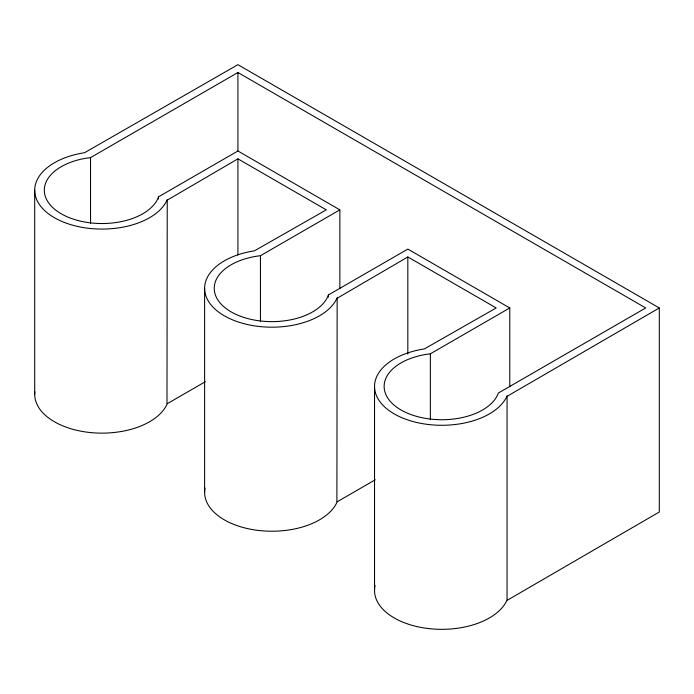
<?xml version="1.0" encoding="UTF-8"?>
<svg xmlns="http://www.w3.org/2000/svg" width="694" height="694" viewBox="0 0 694 694"><rect width="100%" height="100%" fill="white"/><g stroke="black" fill="none" stroke-linecap="round" stroke-linejoin="round"><path stroke-width="1.04" d="M339.86 288.669L339.86 209.857L237.921 150.997L158.501 196.844L157.694 198.857A57.671 33.295 0 0 1 116.913 222.401L113.235 222.895A57.671 33.295 0 0 1 45.422 183.745L46.281 181.62A57.671 33.295 0 0 1 87.062 158.076L90.541 157.607L237.921 72.523L645.706 307.954L498.327 393.047L497.52 395.051A57.671 33.295 0 0 1 401.037 409.981A57.671 33.295 0 0 1 426.888 354.27L430.367 353.801L509.778 307.954L509.778 386.766M659.3 307.954L506.802 396.491A67.283 38.847 0 0 1 394.235 413.902A67.283 38.847 0 0 1 424.398 348.909L496.184 307.954L407.829 256.945L336.894 298.394A67.283 38.847 0 0 1 224.318 315.805A67.283 38.847 0 0 1 254.481 250.812L326.275 209.857L237.921 158.848L166.985 200.288A67.283 38.847 0 0 1 119.403 227.762L115.117 228.335A67.283 38.847 0 0 1 35.993 182.661L36.99 180.18A67.283 38.847 0 0 1 84.573 152.715L237.921 64.672L659.3 307.954L659.3 511.999L506.802 600.536A67.283 38.847 0 0 1 428.684 628.582A67.283 38.847 0 0 1 375.098 585.406M167.237 199.646L166.985 404.342A67.283 38.847 0 0 1 119.403 431.807L115.117 432.388A67.283 38.847 0 0 1 34.847 391.746M509.778 307.954L407.829 249.094L328.418 294.941L327.603 296.954A57.671 33.295 0 0 1 231.119 311.875A57.671 33.295 0 0 1 256.971 256.173L260.45 255.704L339.86 209.857M337.154 297.752L336.894 502.439A67.283 38.847 0 0 1 259.495 530.563A67.283 38.847 0 0 1 205.016 488.151M167.237 403.7L205.372 381.683M337.154 501.797L375.281 479.78M507.062 395.849L507.062 599.894M430.367 353.801L430.367 419.662M407.829 256.945L407.829 354.113M374.526 386.437L374.526 590.481M328.418 294.941L328.418 297.101M260.45 255.704L260.45 321.565M237.921 72.523L237.921 151.335M237.921 158.848L237.921 254.932M204.609 288.34L204.609 492.384M158.501 196.844L158.501 199.005M90.541 157.607L90.541 223.468M34.7 190.234L34.7 394.287"/></g></svg>
